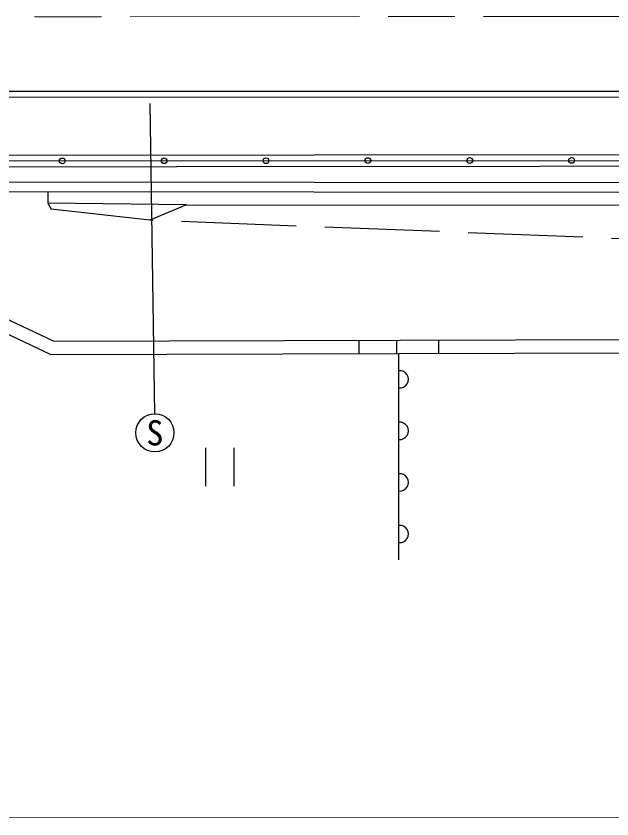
# Model space of a CAD drawing. Units: millimetres, scale not verified. Extents: x 40000 to 680000, y 20000 to 380000.
# Drawn here: x 180898 to 212071, y 244739 to 286711 of the extents above; entities that cross this region are included whole.
import ezdxf
from ezdxf.enums import TextEntityAlignment as Align

# ---------------------------------------------------------------- set-up
doc = ezdxf.new("R2010")
doc.units = ezdxf.units.MM
doc.header["$LTSCALE"] = 1000
doc.linetypes.add('CHAIN', pattern=[18.5, 12, -1.5, 3.5, -1.5])
doc.linetypes.add('DASHED', pattern=[7.5, 6, -1.5])
for name, color, linetype, lineweight in [('M-BGD', 7, 'Continuous', 25), ('M-BGD-EXST', 7, 'Continuous', 25), ('M-BMK', 2, 'CHAIN', 13), ('M-STR-HTXT', 7, 'Continuous', 13)]:
    doc.layers.add(name, color=color, linetype=linetype, lineweight=lineweight)
doc.styles.add('ＭＳ ゴシック', font='')
doc.styles.get('ＭＳ ゴシック').set_extended_font_data('MS Gothic')

msp = doc.modelspace()

# ---------------------------------------------------------------- linework, layer by layer
at = {"layer": 'M-BGD'}
for p, q in [((152186, 282775), (306228, 282797)), ((152186, 282475), (306224, 282497)), ((151321, 279411), (303213, 279549)), ((154010, 279113), (303208, 279249)), ((151256, 278087), (302872, 277878)), ((151255, 277587), (302872, 277378)), ((189813, 276838), (182559, 276926)), ((182559, 276926), (182742, 276615)), ((187890, 276036), (182742, 276615)), ((189813, 276838), (187890, 276036)), ((189813, 276838), (242802, 276804)), ((179086, 271502), (182877, 269721)), ((178929, 270802), (182721, 269021)), ((182877, 269721), (305062, 270058)), ((198836, 269765), (198837, 269065)), ((200805, 269770), (200807, 269070)), ((202992, 269777), (202994, 269077)), ((182721, 269021), (305055, 269357)), ((200930, 258289), (200926, 269071))]:
    msp.add_line(p, q, dxfattribs=at)
at = {"layer": 'M-BGD', "linetype": 'DASHED'}
for p, q in [((182560, 277544), (182559, 276926)), ((218038, 274855), (187890, 276036))]:
    msp.add_line(p, q, dxfattribs=at)
at = {"layer": 'M-BGD'}
msp.add_lwpolyline([(151322, 278811), (303203, 278949), (363787, 277037), (400577, 277266)], dxfattribs=at)
for centre in [(183316, 279140), (188645, 279145), (193973, 279150), (199302, 279154), (204630, 279159), (209959, 279164)]:
    msp.add_circle(centre, 150, dxfattribs=at)
for centre in [(200975, 267723), (200976, 265028), (200977, 262332), (200977, 259637)]:
    msp.add_arc(centre, 452, 263.8986, 96.1393, dxfattribs=at)
at = {"layer": 'M-BGD-EXST'}
for p, q in [((187897, 282134), (188145, 265924)), ((190802, 264132), (190802, 262132)), ((192302, 262132), (192302, 264132))]:
    msp.add_line(p, q, dxfattribs=at)
msp.add_circle((188160, 264924), 1000, dxfattribs=at)
at = {"layer": 'M-BMK'}
msp.add_line((168360, 286667), (267673, 286711), dxfattribs=at)
at = {"layer": 'M-STR-HTXT'}
msp.add_line((151729, 244839), (401668, 244739), dxfattribs=at)

# ---------------------------------------------------------------- texts
at = {"layer": 'M-BGD-EXST', "style": 'ＭＳ ゴシック'}
msp.add_text('S', height=1320, dxfattribs=at).set_placement((188160, 264924), align=Align.MIDDLE_CENTER)

doc.saveas('drawing.dxf')
